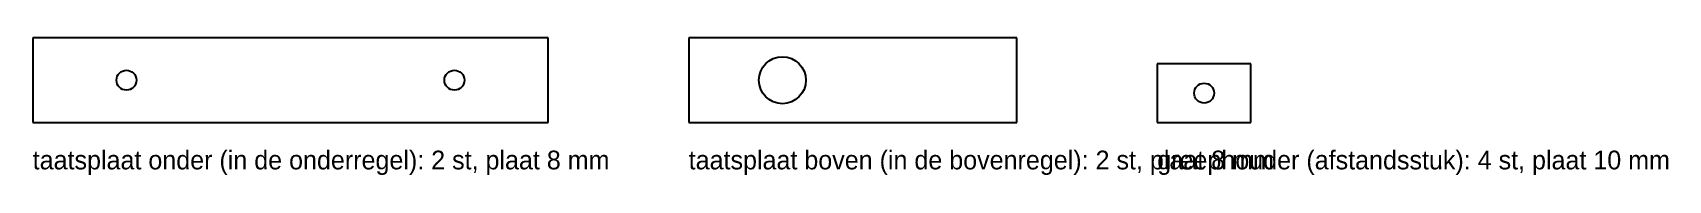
# Model space of a CAD drawing. Header units: millimetres. Extents: x 0 to 698, y -22 to 36.
import ezdxf

# ---------------------------------------------------------------- set-up
doc = ezdxf.new("R2010")
doc.units = ezdxf.units.MM

msp = doc.modelspace()

# ---------------------------------------------------------------- linework, layer by layer
at = {"layer": 'GATEN'}
for centre, radius in [((320, 18), 10), ((40, 18), 4.25), ((180, 18), 4.25), ((500, 12.5), 4.25)]:
    msp.add_circle(centre, radius, dxfattribs=at)
at = {"layer": 'SNIJDEN'}
for p, q in [((220, 36), (0, 36)), ((0, 36), (0, 0)), ((220, 0), (220, 36)), ((420, 36), (280, 36)), ((280, 36), (280, 0)), ((420, 0), (420, 36)), ((520, 25), (480, 25)), ((480, 25), (480, 0)), ((520, 0), (520, 25)), ((0, 0), (220, 0)), ((280, 0), (420, 0)), ((480, 0), (520, 0))]:
    msp.add_line(p, q, dxfattribs=at)

# ---------------------------------------------------------------- texts
at = {"layer": 'TEKST'}
for s, p in [('taatsplaat onder (in de onderregel): 2 st, plaat 8 mm', (0, -20)), ('taatsplaat boven (in de bovenregel): 2 st, plaat 8 mm', (280, -20)), ('greephouder (afstandsstuk): 4 st, plaat 10 mm', (480, -20))]:
    msp.add_text(s, height=8, dxfattribs=at).set_placement(p)

doc.saveas('drawing.dxf')
